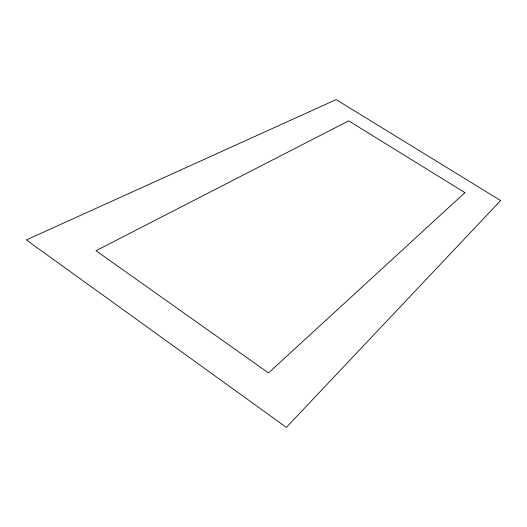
<?xml version="1.0" encoding="UTF-8"?>
<svg xmlns="http://www.w3.org/2000/svg" width="527" height="527" viewBox="0 0 527 527"><rect width="100%" height="100%" fill="white"/><g stroke="black" fill="none" stroke-linecap="round" stroke-linejoin="round"><path stroke-width="0.79" d="M500.65 200.563L286.385 427.384L26.35 239.937L336.154 99.616L500.65 200.563M464.919 192.638L268.513 372.938L95.973 250.72L348.69 120.854L464.919 192.638"/></g></svg>
